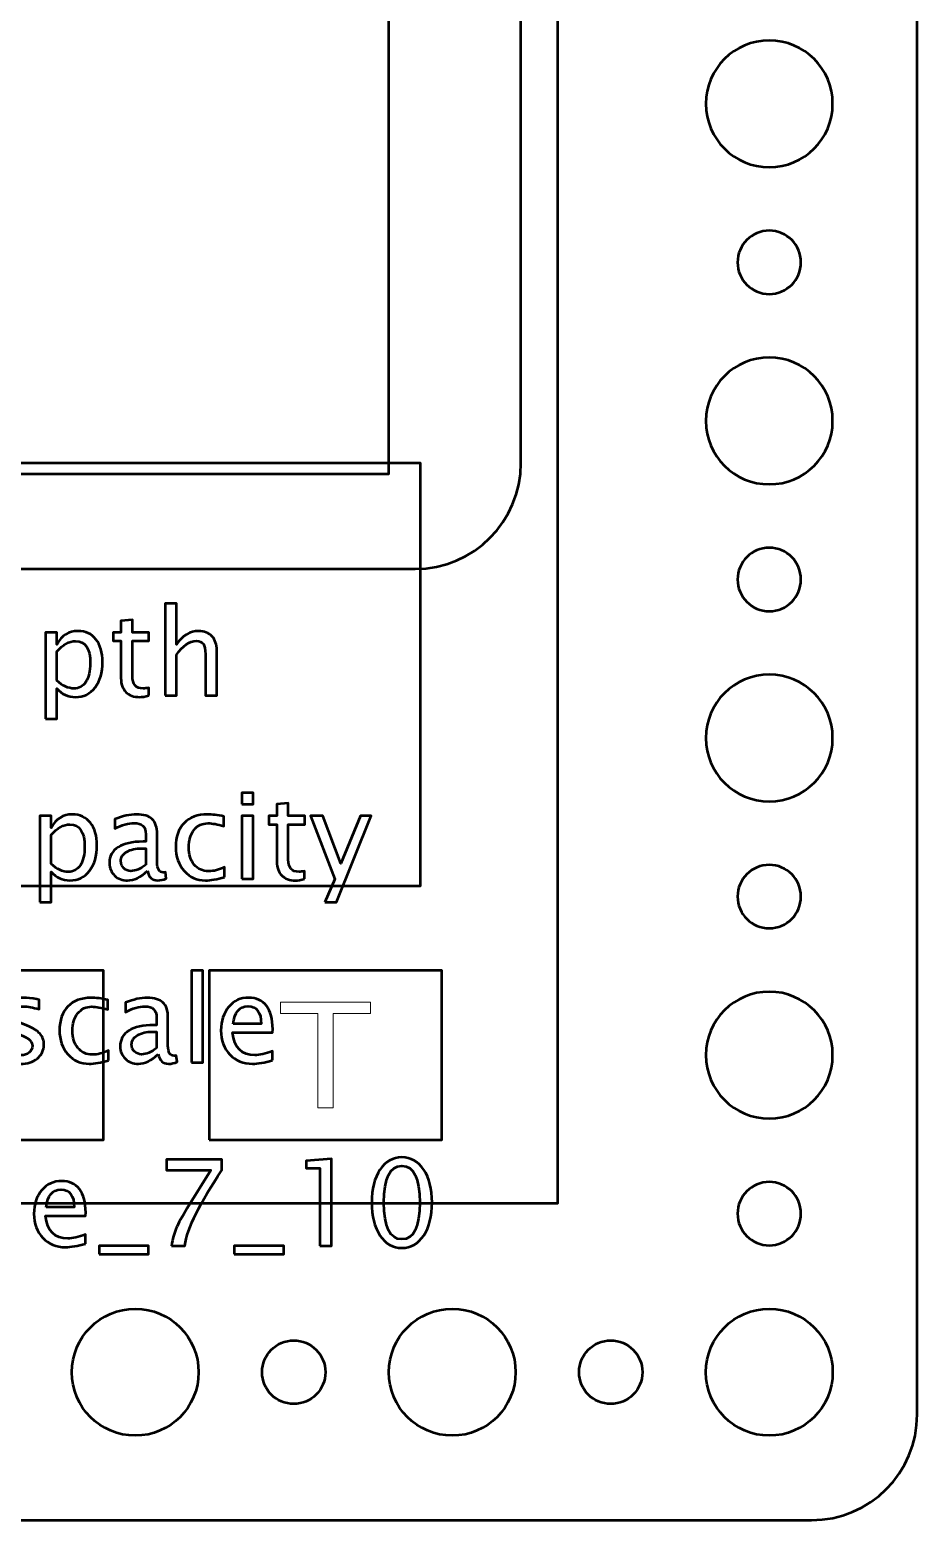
# Model space of a CAD drawing. Header units: centimetres. Extents: x -5.2 to 5.2, y -7.5 to 7.5.
# Drawn here: x 1 to 5.2, y -7.45 to -0.4 of the extents above; entities that cross this region are included whole.
import ezdxf

# ---------------------------------------------------------------- set-up
doc = ezdxf.new("R2010")
doc.units = ezdxf.units.CM
doc.header["$MEASUREMENT"] = 0
doc.layers.add('Layer 1', color=7, linetype='Continuous')

msp = doc.modelspace()

# ---------------------------------------------------------------- linework, layer by layer
at = {"layer": 'Layer 1', "color": 5, "lineweight": 53}
msp.add_lwpolyline([(-3.5, -5.95), (3.5, -5.95), (3.5, 6.05), (-3.5, 6.05), (-3.5, -5.95)], close=True, dxfattribs=at)
at = {"layer": 'Layer 1', "color": 4, "lineweight": 53}
for points in [[(-2.69999, -2.5), (2.70001, -2.5), (2.70001, 3.9), (-2.69999, 3.9), (-2.69999, -2.5)], [(-2.84999, -4.45), (2.85001, -4.45), (2.85001, -2.45), (-2.84999, -2.45), (-2.84999, -4.45)], [(0.25007, -5.65), (1.35007, -5.65), (1.35007, -4.85), (0.25007, -4.85), (0.25007, -5.65)], [(1.85007, -5.65), (2.95007, -5.65), (2.95007, -4.85), (1.85007, -4.85), (1.85007, -5.65)]]:
    msp.add_lwpolyline(points, close=True, dxfattribs=at)
at = {"layer": 'Layer 1', "lineweight": 53}
for centre, major_axis in [((1.50001, -6.75001), (0, 0.30001)), ((3.00001, -6.75001), (0, 0.30001)), ((4.50001, -6.75001), (0, 0.30001)), ((2.25, -6.75), (0, 0.15)), ((3.75, -6.75), (0, 0.15))]:
    msp.add_ellipse(centre, major_axis=major_axis, ratio=1, dxfattribs=at)
for points, knots in [([(-5.2, -6.95), (-5.2, -6.95), (-5.2, 6.95), (-5.2, 6.95), (-5.2, 6.95), (-5.2, 7.22614), (-4.97614, 7.45), (-4.7, 7.45), (-4.7, 7.45), (-4.7, 7.45), (4.7, 7.45), (4.7, 7.45), (4.7, 7.45), (4.97614, 7.45), (5.2, 7.22614), (5.2, 6.95), (5.2, 6.95), (5.2, 6.95), (5.2, -6.95), (5.2, -6.95), (5.2, -6.95), (5.2, -7.22614), (4.97614, -7.45), (4.7, -7.45), (4.7, -7.45), (4.7, -7.45), (-4.7, -7.45), (-4.7, -7.45), (-4.7, -7.45), (-4.97614, -7.45), (-5.2, -7.22614), (-5.2, -6.95)], [0, 0, 0, 0, 0.1111111, 0.1111111, 0.1111111, 0.1111111, 0.2222222, 0.2222222, 0.2222222, 0.2222222, 0.3333333, 0.3333333, 0.3333333, 0.3333333, 0.4444444, 0.4444444, 0.4444444, 0.4444444, 0.5555556, 0.5555556, 0.5555556, 0.5555556, 0.6666667, 0.6666667, 0.6666667, 0.6666667, 0.7777778, 0.7777778, 0.7777778, 0.7777778, 1, 1, 1, 1]), ([(-3.325, -2.45), (-3.325, -2.45), (-3.325, 3.95), (-3.325, 3.95), (-3.325, 3.95), (-3.325, 4.22614), (-3.10114, 4.45), (-2.825, 4.45), (-2.825, 4.45), (-2.825, 4.45), (2.825, 4.45), (2.825, 4.45), (2.825, 4.45), (3.10114, 4.45), (3.325, 4.22614), (3.325, 3.95), (3.325, 3.95), (3.325, 3.95), (3.325, -2.45), (3.325, -2.45), (3.325, -2.45), (3.325, -2.72614), (3.10114, -2.95), (2.825, -2.95), (2.825, -2.95), (2.825, -2.95), (-2.825, -2.95), (-2.825, -2.95), (-2.825, -2.95), (-3.10114, -2.95), (-3.325, -2.72614), (-3.325, -2.45)], [0, 0, 0, 0, 0.1111111, 0.1111111, 0.1111111, 0.1111111, 0.2222222, 0.2222222, 0.2222222, 0.2222222, 0.3333333, 0.3333333, 0.3333333, 0.3333333, 0.4444444, 0.4444444, 0.4444444, 0.4444444, 0.5555556, 0.5555556, 0.5555556, 0.5555556, 0.6666667, 0.6666667, 0.6666667, 0.6666667, 0.7777778, 0.7777778, 0.7777778, 0.7777778, 1, 1, 1, 1]), ([(4.2, -0.75), (4.2, -0.58431), (4.33431, -0.45), (4.5, -0.45), (4.5, -0.45), (4.66569, -0.45), (4.8, -0.58431), (4.8, -0.75), (4.8, -0.75), (4.8, -0.91569), (4.66569, -1.05), (4.5, -1.05), (4.5, -1.05), (4.33431, -1.05), (4.2, -0.91569), (4.2, -0.75)], [0, 0, 0, 0, 0.2, 0.2, 0.2, 0.2, 0.4, 0.4, 0.4, 0.4, 0.6, 0.6, 0.6, 0.6, 1, 1, 1, 1]), ([(4.35, -1.5), (4.35, -1.41716), (4.41716, -1.35), (4.5, -1.35), (4.5, -1.35), (4.58284, -1.35), (4.65, -1.41716), (4.65, -1.5), (4.65, -1.5), (4.65, -1.58284), (4.58284, -1.65), (4.5, -1.65), (4.5, -1.65), (4.41716, -1.65), (4.35, -1.58284), (4.35, -1.5)], [0, 0, 0, 0, 0.2, 0.2, 0.2, 0.2, 0.4, 0.4, 0.4, 0.4, 0.6, 0.6, 0.6, 0.6, 1, 1, 1, 1]), ([(4.2, -2.25), (4.2, -2.08431), (4.33431, -1.95), (4.5, -1.95), (4.5, -1.95), (4.66569, -1.95), (4.8, -2.08431), (4.8, -2.25), (4.8, -2.25), (4.8, -2.41569), (4.66569, -2.55), (4.5, -2.55), (4.5, -2.55), (4.33431, -2.55), (4.2, -2.41569), (4.2, -2.25)], [0, 0, 0, 0, 0.2, 0.2, 0.2, 0.2, 0.4, 0.4, 0.4, 0.4, 0.6, 0.6, 0.6, 0.6, 1, 1, 1, 1]), ([(4.35, -3), (4.35, -2.91716), (4.41716, -2.85), (4.5, -2.85), (4.5, -2.85), (4.58284, -2.85), (4.65, -2.91716), (4.65, -3), (4.65, -3), (4.65, -3.08284), (4.58284, -3.15), (4.5, -3.15), (4.5, -3.15), (4.41716, -3.15), (4.35, -3.08284), (4.35, -3)], [0, 0, 0, 0, 0.2, 0.2, 0.2, 0.2, 0.4, 0.4, 0.4, 0.4, 0.6, 0.6, 0.6, 0.6, 1, 1, 1, 1]), ([(4.2, -3.75), (4.2, -3.58431), (4.33431, -3.45), (4.5, -3.45), (4.5, -3.45), (4.66569, -3.45), (4.8, -3.58431), (4.8, -3.75), (4.8, -3.75), (4.8, -3.91569), (4.66569, -4.05), (4.5, -4.05), (4.5, -4.05), (4.33431, -4.05), (4.2, -3.91569), (4.2, -3.75)], [0, 0, 0, 0, 0.2, 0.2, 0.2, 0.2, 0.4, 0.4, 0.4, 0.4, 0.6, 0.6, 0.6, 0.6, 1, 1, 1, 1]), ([(4.35, -4.5), (4.35, -4.41716), (4.41716, -4.35), (4.5, -4.35), (4.5, -4.35), (4.58284, -4.35), (4.65, -4.41716), (4.65, -4.5), (4.65, -4.5), (4.65, -4.58284), (4.58284, -4.65), (4.5, -4.65), (4.5, -4.65), (4.41716, -4.65), (4.35, -4.58284), (4.35, -4.5)], [0, 0, 0, 0, 0.2, 0.2, 0.2, 0.2, 0.4, 0.4, 0.4, 0.4, 0.6, 0.6, 0.6, 0.6, 1, 1, 1, 1]), ([(4.2, -5.25), (4.2, -5.08431), (4.33431, -4.95), (4.5, -4.95), (4.5, -4.95), (4.66569, -4.95), (4.8, -5.08431), (4.8, -5.25), (4.8, -5.25), (4.8, -5.41569), (4.66569, -5.55), (4.5, -5.55), (4.5, -5.55), (4.33431, -5.55), (4.2, -5.41569), (4.2, -5.25)], [0, 0, 0, 0, 0.2, 0.2, 0.2, 0.2, 0.4, 0.4, 0.4, 0.4, 0.6, 0.6, 0.6, 0.6, 1, 1, 1, 1]), ([(4.35, -6), (4.35, -5.91716), (4.41716, -5.85), (4.5, -5.85), (4.5, -5.85), (4.58284, -5.85), (4.65, -5.91716), (4.65, -6), (4.65, -6), (4.65, -6.08284), (4.58284, -6.15), (4.5, -6.15), (4.5, -6.15), (4.41716, -6.15), (4.35, -6.08284), (4.35, -6)], [0, 0, 0, 0, 0.2, 0.2, 0.2, 0.2, 0.4, 0.4, 0.4, 0.4, 0.6, 0.6, 0.6, 0.6, 1, 1, 1, 1])]:
    msp.add_open_spline(points, degree=3, knots=knots, dxfattribs=at)
at = {"layer": 'Layer 1', "color": 5, "lineweight": 53}
for points, knots in [([(1.64133, -3.5496), (1.64133, -3.5496), (1.64133, -3.11442), (1.64133, -3.11442), (1.64133, -3.11442), (1.64133, -3.11442), (1.69551, -3.11442), (1.69551, -3.11442), (1.69551, -3.11442), (1.69551, -3.11442), (1.69551, -3.30698), (1.69551, -3.30698), (1.69551, -3.30698), (1.7242, -3.26512), (1.75939, -3.24424), (1.80097, -3.24424), (1.80097, -3.24424), (1.82712, -3.24424), (1.84791, -3.25242), (1.86325, -3.26889), (1.86325, -3.26889), (1.87858, -3.28525), (1.88629, -3.30736), (1.88629, -3.33502), (1.88629, -3.33502), (1.88629, -3.33502), (1.88629, -3.5496), (1.88629, -3.5496), (1.88629, -3.5496), (1.88629, -3.5496), (1.83211, -3.5496), (1.83211, -3.5496), (1.83211, -3.5496), (1.83211, -3.5496), (1.83211, -3.3527), (1.83211, -3.3527), (1.83211, -3.3527), (1.83211, -3.3305), (1.82881, -3.3147), (1.82232, -3.30529), (1.82232, -3.30529), (1.81574, -3.29579), (1.80492, -3.29109), (1.78977, -3.29109), (1.78977, -3.29109), (1.75647, -3.29109), (1.72505, -3.31282), (1.69551, -3.35628), (1.69551, -3.35628), (1.69551, -3.35628), (1.69551, -3.5496), (1.69551, -3.5496), (1.69551, -3.5496), (1.69551, -3.5496), (1.64133, -3.5496), (1.64133, -3.5496)], [0, 0, 0, 0, 0.0666667, 0.0666667, 0.0666667, 0.0666667, 0.1333333, 0.1333333, 0.1333333, 0.1333333, 0.2, 0.2, 0.2, 0.2, 0.2666667, 0.2666667, 0.2666667, 0.2666667, 0.3333333, 0.3333333, 0.3333333, 0.3333333, 0.4, 0.4, 0.4, 0.4, 0.4666667, 0.4666667, 0.4666667, 0.4666667, 0.5333333, 0.5333333, 0.5333333, 0.5333333, 0.6, 0.6, 0.6, 0.6, 0.6666667, 0.6666667, 0.6666667, 0.6666667, 0.7333333, 0.7333333, 0.7333333, 0.7333333, 0.8, 0.8, 0.8, 0.8, 0.8666667, 0.8666667, 0.8666667, 0.8666667, 1, 1, 1, 1]), ([(1.564, -3.54951), (1.54725, -3.55412), (1.53267, -3.55637), (1.52035, -3.55637), (1.52035, -3.55637), (1.49269, -3.55637), (1.47115, -3.54847), (1.45572, -3.53267), (1.45572, -3.53267), (1.4402, -3.51686), (1.43248, -3.49494), (1.43248, -3.46682), (1.43248, -3.46682), (1.43248, -3.46682), (1.43248, -3.29109), (1.43248, -3.29109), (1.43248, -3.29109), (1.43248, -3.29109), (1.39504, -3.29109), (1.39504, -3.29109), (1.39504, -3.29109), (1.39504, -3.29109), (1.39504, -3.25045), (1.39504, -3.25045), (1.39504, -3.25045), (1.39504, -3.25045), (1.43248, -3.25045), (1.43248, -3.25045), (1.43248, -3.25045), (1.43248, -3.25045), (1.43248, -3.19635), (1.43248, -3.19635), (1.43248, -3.19635), (1.43248, -3.19635), (1.48667, -3.19118), (1.48667, -3.19118), (1.48667, -3.19118), (1.48667, -3.19118), (1.48667, -3.25045), (1.48667, -3.25045), (1.48667, -3.25045), (1.48667, -3.25045), (1.56513, -3.25045), (1.56513, -3.25045), (1.56513, -3.25045), (1.56513, -3.25045), (1.56513, -3.29109), (1.56513, -3.29109), (1.56513, -3.29109), (1.56513, -3.29109), (1.48667, -3.29109), (1.48667, -3.29109), (1.48667, -3.29109), (1.48667, -3.29109), (1.48667, -3.45703), (1.48667, -3.45703), (1.48667, -3.45703), (1.48667, -3.49617), (1.5037, -3.51573), (1.53766, -3.51573), (1.53766, -3.51573), (1.5449, -3.51573), (1.55365, -3.51451), (1.564, -3.51216), (1.564, -3.51216), (1.564, -3.51216), (1.564, -3.54951), (1.564, -3.54951)], [0, 0, 0, 0, 0.0555556, 0.0555556, 0.0555556, 0.0555556, 0.1111111, 0.1111111, 0.1111111, 0.1111111, 0.1666667, 0.1666667, 0.1666667, 0.1666667, 0.2222222, 0.2222222, 0.2222222, 0.2222222, 0.2777778, 0.2777778, 0.2777778, 0.2777778, 0.3333333, 0.3333333, 0.3333333, 0.3333333, 0.3888889, 0.3888889, 0.3888889, 0.3888889, 0.4444444, 0.4444444, 0.4444444, 0.4444444, 0.5, 0.5, 0.5, 0.5, 0.5555556, 0.5555556, 0.5555556, 0.5555556, 0.6111111, 0.6111111, 0.6111111, 0.6111111, 0.6666667, 0.6666667, 0.6666667, 0.6666667, 0.7222222, 0.7222222, 0.7222222, 0.7222222, 0.7777778, 0.7777778, 0.7777778, 0.7777778, 0.8333333, 0.8333333, 0.8333333, 0.8333333, 0.8888889, 0.8888889, 0.8888889, 0.8888889, 1, 1, 1, 1]), ([(1.075, -3.65854), (1.075, -3.65854), (1.075, -3.25045), (1.075, -3.25045), (1.075, -3.25045), (1.075, -3.25045), (1.12918, -3.25045), (1.12918, -3.25045), (1.12918, -3.25045), (1.12918, -3.25045), (1.12918, -3.30698), (1.12918, -3.30698), (1.12918, -3.30698), (1.15138, -3.26512), (1.18478, -3.24424), (1.22928, -3.24424), (1.22928, -3.24424), (1.26531, -3.24424), (1.29362, -3.25731), (1.31432, -3.28356), (1.31432, -3.28356), (1.33501, -3.30981), (1.34536, -3.34565), (1.34536, -3.39109), (1.34536, -3.39109), (1.34536, -3.44057), (1.3336, -3.48055), (1.31018, -3.51084), (1.31018, -3.51084), (1.28676, -3.54123), (1.2559, -3.55637), (1.21771, -3.55637), (1.21771, -3.55637), (1.18224, -3.55637), (1.1527, -3.54283), (1.12918, -3.51564), (1.12918, -3.51564), (1.12918, -3.51564), (1.12918, -3.65854), (1.12918, -3.65854), (1.12918, -3.65854), (1.12918, -3.65854), (1.075, -3.65854), (1.075, -3.65854)], [0, 0, 0, 0, 0.0833333, 0.0833333, 0.0833333, 0.0833333, 0.1666667, 0.1666667, 0.1666667, 0.1666667, 0.25, 0.25, 0.25, 0.25, 0.3333333, 0.3333333, 0.3333333, 0.3333333, 0.4166667, 0.4166667, 0.4166667, 0.4166667, 0.5, 0.5, 0.5, 0.5, 0.5833333, 0.5833333, 0.5833333, 0.5833333, 0.6666667, 0.6666667, 0.6666667, 0.6666667, 0.75, 0.75, 0.75, 0.75, 0.8333333, 0.8333333, 0.8333333, 0.8333333, 1, 1, 1, 1]), ([(1.12918, -3.47829), (1.15712, -3.50322), (1.18375, -3.51573), (1.20905, -3.51573), (1.20905, -3.51573), (1.23398, -3.51573), (1.25327, -3.50529), (1.26681, -3.4845), (1.26681, -3.4845), (1.28045, -3.46371), (1.28723, -3.43445), (1.28723, -3.39664), (1.28723, -3.39664), (1.28723, -3.32665), (1.26408, -3.29165), (1.2178, -3.29165), (1.2178, -3.29165), (1.18751, -3.29165), (1.15797, -3.30802), (1.12918, -3.34085), (1.12918, -3.34085), (1.12918, -3.34085), (1.12918, -3.47829), (1.12918, -3.47829)], [0, 0, 0, 0, 0.1428571, 0.1428571, 0.1428571, 0.1428571, 0.2857143, 0.2857143, 0.2857143, 0.2857143, 0.4285714, 0.4285714, 0.4285714, 0.4285714, 0.5714286, 0.5714286, 0.5714286, 0.5714286, 0.7142857, 0.7142857, 0.7142857, 0.7142857, 1, 1, 1, 1]), ([(2.0045, -4.06305), (2.0045, -4.06305), (2.0045, -4.00886), (2.0045, -4.00886), (2.0045, -4.00886), (2.0045, -4.00886), (2.05868, -4.00886), (2.05868, -4.00886), (2.05868, -4.00886), (2.05868, -4.00886), (2.05868, -4.06305), (2.05868, -4.06305), (2.05868, -4.06305), (2.05868, -4.06305), (2.0045, -4.06305), (2.0045, -4.06305)], [0, 0, 0, 0, 0.2, 0.2, 0.2, 0.2, 0.4, 0.4, 0.4, 0.4, 0.6, 0.6, 0.6, 0.6, 1, 1, 1, 1]), ([(2.3014, -4.41686), (2.28465, -4.42147), (2.27007, -4.42372), (2.25775, -4.42372), (2.25775, -4.42372), (2.23009, -4.42372), (2.20855, -4.41582), (2.19312, -4.40002), (2.19312, -4.40002), (2.1776, -4.38421), (2.16988, -4.36229), (2.16988, -4.33417), (2.16988, -4.33417), (2.16988, -4.33417), (2.16988, -4.15844), (2.16988, -4.15844), (2.16988, -4.15844), (2.16988, -4.15844), (2.13244, -4.15844), (2.13244, -4.15844), (2.13244, -4.15844), (2.13244, -4.15844), (2.13244, -4.1178), (2.13244, -4.1178), (2.13244, -4.1178), (2.13244, -4.1178), (2.16988, -4.1178), (2.16988, -4.1178), (2.16988, -4.1178), (2.16988, -4.1178), (2.16988, -4.0637), (2.16988, -4.0637), (2.16988, -4.0637), (2.16988, -4.0637), (2.22407, -4.05853), (2.22407, -4.05853), (2.22407, -4.05853), (2.22407, -4.05853), (2.22407, -4.1178), (2.22407, -4.1178), (2.22407, -4.1178), (2.22407, -4.1178), (2.30253, -4.1178), (2.30253, -4.1178), (2.30253, -4.1178), (2.30253, -4.1178), (2.30253, -4.15844), (2.30253, -4.15844), (2.30253, -4.15844), (2.30253, -4.15844), (2.22407, -4.15844), (2.22407, -4.15844), (2.22407, -4.15844), (2.22407, -4.15844), (2.22407, -4.32438), (2.22407, -4.32438), (2.22407, -4.32438), (2.22407, -4.36352), (2.2411, -4.38308), (2.27506, -4.38308), (2.27506, -4.38308), (2.2823, -4.38308), (2.29105, -4.38186), (2.3014, -4.37951), (2.3014, -4.37951), (2.3014, -4.37951), (2.3014, -4.41686), (2.3014, -4.41686)], [0, 0, 0, 0, 0.0555556, 0.0555556, 0.0555556, 0.0555556, 0.1111111, 0.1111111, 0.1111111, 0.1111111, 0.1666667, 0.1666667, 0.1666667, 0.1666667, 0.2222222, 0.2222222, 0.2222222, 0.2222222, 0.2777778, 0.2777778, 0.2777778, 0.2777778, 0.3333333, 0.3333333, 0.3333333, 0.3333333, 0.3888889, 0.3888889, 0.3888889, 0.3888889, 0.4444444, 0.4444444, 0.4444444, 0.4444444, 0.5, 0.5, 0.5, 0.5, 0.5555556, 0.5555556, 0.5555556, 0.5555556, 0.6111111, 0.6111111, 0.6111111, 0.6111111, 0.6666667, 0.6666667, 0.6666667, 0.6666667, 0.7222222, 0.7222222, 0.7222222, 0.7222222, 0.7777778, 0.7777778, 0.7777778, 0.7777778, 0.8333333, 0.8333333, 0.8333333, 0.8333333, 0.8888889, 0.8888889, 0.8888889, 0.8888889, 1, 1, 1, 1]), ([(1.04851, -4.52589), (1.04851, -4.52589), (1.04851, -4.1178), (1.04851, -4.1178), (1.04851, -4.1178), (1.04851, -4.1178), (1.10269, -4.1178), (1.10269, -4.1178), (1.10269, -4.1178), (1.10269, -4.1178), (1.10269, -4.17433), (1.10269, -4.17433), (1.10269, -4.17433), (1.12489, -4.13247), (1.15829, -4.11159), (1.20279, -4.11159), (1.20279, -4.11159), (1.23882, -4.11159), (1.26713, -4.12466), (1.28783, -4.15091), (1.28783, -4.15091), (1.30852, -4.17716), (1.31887, -4.213), (1.31887, -4.25844), (1.31887, -4.25844), (1.31887, -4.30792), (1.30711, -4.3479), (1.28369, -4.37819), (1.28369, -4.37819), (1.26027, -4.40858), (1.22941, -4.42372), (1.19122, -4.42372), (1.19122, -4.42372), (1.15575, -4.42372), (1.12621, -4.41018), (1.10269, -4.38299), (1.10269, -4.38299), (1.10269, -4.38299), (1.10269, -4.52589), (1.10269, -4.52589), (1.10269, -4.52589), (1.10269, -4.52589), (1.04851, -4.52589), (1.04851, -4.52589)], [0, 0, 0, 0, 0.0833333, 0.0833333, 0.0833333, 0.0833333, 0.1666667, 0.1666667, 0.1666667, 0.1666667, 0.25, 0.25, 0.25, 0.25, 0.3333333, 0.3333333, 0.3333333, 0.3333333, 0.4166667, 0.4166667, 0.4166667, 0.4166667, 0.5, 0.5, 0.5, 0.5, 0.5833333, 0.5833333, 0.5833333, 0.5833333, 0.6666667, 0.6666667, 0.6666667, 0.6666667, 0.75, 0.75, 0.75, 0.75, 0.8333333, 0.8333333, 0.8333333, 0.8333333, 1, 1, 1, 1]), ([(1.10269, -4.34564), (1.13063, -4.37057), (1.15726, -4.38308), (1.18256, -4.38308), (1.18256, -4.38308), (1.20749, -4.38308), (1.22678, -4.37264), (1.24032, -4.35185), (1.24032, -4.35185), (1.25396, -4.33106), (1.26074, -4.3018), (1.26074, -4.26399), (1.26074, -4.26399), (1.26074, -4.194), (1.23759, -4.159), (1.19131, -4.159), (1.19131, -4.159), (1.16102, -4.159), (1.13148, -4.17537), (1.10269, -4.2082), (1.10269, -4.2082), (1.10269, -4.2082), (1.10269, -4.34564), (1.10269, -4.34564)], [0, 0, 0, 0, 0.1428571, 0.1428571, 0.1428571, 0.1428571, 0.2857143, 0.2857143, 0.2857143, 0.2857143, 0.4285714, 0.4285714, 0.4285714, 0.4285714, 0.5714286, 0.5714286, 0.5714286, 0.5714286, 0.7142857, 0.7142857, 0.7142857, 0.7142857, 1, 1, 1, 1]), ([(1.55792, -4.37885), (1.52537, -4.40877), (1.49405, -4.42372), (1.46394, -4.42372), (1.46394, -4.42372), (1.4392, -4.42372), (1.4186, -4.41601), (1.40233, -4.40049), (1.40233, -4.40049), (1.38596, -4.38497), (1.37777, -4.3654), (1.37777, -4.34179), (1.37777, -4.34179), (1.37777, -4.30914), (1.39151, -4.28402), (1.41898, -4.26653), (1.41898, -4.26653), (1.44645, -4.24903), (1.48586, -4.24028), (1.53723, -4.24028), (1.53723, -4.24028), (1.53723, -4.24028), (1.54993, -4.24028), (1.54993, -4.24028), (1.54993, -4.24028), (1.54993, -4.24028), (1.54993, -4.20425), (1.54993, -4.20425), (1.54993, -4.20425), (1.54993, -4.16954), (1.53186, -4.15223), (1.49565, -4.15223), (1.49565, -4.15223), (1.46761, -4.15223), (1.43694, -4.16107), (1.40374, -4.17876), (1.40374, -4.17876), (1.40374, -4.17876), (1.40374, -4.13417), (1.40374, -4.13417), (1.40374, -4.13417), (1.44024, -4.11911), (1.47467, -4.11159), (1.50693, -4.11159), (1.50693, -4.11159), (1.54014, -4.11159), (1.5647, -4.11911), (1.58041, -4.13426), (1.58041, -4.13426), (1.59621, -4.14941), (1.60411, -4.17274), (1.60411, -4.20425), (1.60411, -4.20425), (1.60411, -4.20425), (1.60411, -4.33943), (1.60411, -4.33943), (1.60411, -4.33943), (1.60411, -4.37038), (1.61361, -4.38591), (1.63271, -4.38591), (1.63271, -4.38591), (1.63506, -4.38591), (1.63854, -4.38553), (1.64315, -4.38478), (1.64315, -4.38478), (1.64315, -4.38478), (1.64701, -4.41488), (1.64701, -4.41488), (1.64701, -4.41488), (1.63469, -4.42081), (1.62114, -4.42372), (1.60628, -4.42372), (1.60628, -4.42372), (1.58097, -4.42372), (1.56488, -4.40877), (1.55792, -4.37885)], [0, 0, 0, 0, 0.05, 0.05, 0.05, 0.05, 0.1, 0.1, 0.1, 0.1, 0.15, 0.15, 0.15, 0.15, 0.2, 0.2, 0.2, 0.2, 0.25, 0.25, 0.25, 0.25, 0.3, 0.3, 0.3, 0.3, 0.35, 0.35, 0.35, 0.35, 0.4, 0.4, 0.4, 0.4, 0.45, 0.45, 0.45, 0.45, 0.5, 0.5, 0.5, 0.5, 0.55, 0.55, 0.55, 0.55, 0.6, 0.6, 0.6, 0.6, 0.65, 0.65, 0.65, 0.65, 0.7, 0.7, 0.7, 0.7, 0.75, 0.75, 0.75, 0.75, 0.8, 0.8, 0.8, 0.8, 0.85, 0.85, 0.85, 0.85, 0.9, 0.9, 0.9, 0.9, 1, 1, 1, 1]), ([(1.92312, -4.40792), (1.88803, -4.41846), (1.85774, -4.42372), (1.83225, -4.42372), (1.83225, -4.42372), (1.79179, -4.42372), (1.7583, -4.40877), (1.73168, -4.37894), (1.73168, -4.37894), (1.70506, -4.34903), (1.6917, -4.31131), (1.6917, -4.26587), (1.6917, -4.26587), (1.6917, -4.21733), (1.70487, -4.17941), (1.73121, -4.15232), (1.73121, -4.15232), (1.75755, -4.12513), (1.79433, -4.11159), (1.84156, -4.11159), (1.84156, -4.11159), (1.86479, -4.11159), (1.89095, -4.11479), (1.91973, -4.12118), (1.91973, -4.12118), (1.91973, -4.12118), (1.91973, -4.1669), (1.91973, -4.1669), (1.91973, -4.1669), (1.88916, -4.15787), (1.86423, -4.15336), (1.84504, -4.15336), (1.84504, -4.15336), (1.81719, -4.15336), (1.7949, -4.1638), (1.77825, -4.18459), (1.77825, -4.18459), (1.7616, -4.20538), (1.75322, -4.23313), (1.75322, -4.26775), (1.75322, -4.26775), (1.75322, -4.30133), (1.76188, -4.32843), (1.77909, -4.34922), (1.77909, -4.34922), (1.79631, -4.36991), (1.81879, -4.38026), (1.84673, -4.38026), (1.84673, -4.38026), (1.87147, -4.38026), (1.89687, -4.37386), (1.92312, -4.36107), (1.92312, -4.36107), (1.92312, -4.36107), (1.92312, -4.40792), (1.92312, -4.40792)], [0, 0, 0, 0, 0.0666667, 0.0666667, 0.0666667, 0.0666667, 0.1333333, 0.1333333, 0.1333333, 0.1333333, 0.2, 0.2, 0.2, 0.2, 0.2666667, 0.2666667, 0.2666667, 0.2666667, 0.3333333, 0.3333333, 0.3333333, 0.3333333, 0.4, 0.4, 0.4, 0.4, 0.4666667, 0.4666667, 0.4666667, 0.4666667, 0.5333333, 0.5333333, 0.5333333, 0.5333333, 0.6, 0.6, 0.6, 0.6, 0.6666667, 0.6666667, 0.6666667, 0.6666667, 0.7333333, 0.7333333, 0.7333333, 0.7333333, 0.8, 0.8, 0.8, 0.8, 0.8666667, 0.8666667, 0.8666667, 0.8666667, 1, 1, 1, 1]), ([(2.0045, -4.41695), (2.0045, -4.41695), (2.0045, -4.1178), (2.0045, -4.1178), (2.0045, -4.1178), (2.0045, -4.1178), (2.05868, -4.1178), (2.05868, -4.1178), (2.05868, -4.1178), (2.05868, -4.1178), (2.05868, -4.41695), (2.05868, -4.41695), (2.05868, -4.41695), (2.05868, -4.41695), (2.0045, -4.41695), (2.0045, -4.41695)], [0, 0, 0, 0, 0.2, 0.2, 0.2, 0.2, 0.4, 0.4, 0.4, 0.4, 0.6, 0.6, 0.6, 0.6, 1, 1, 1, 1]), ([(2.39641, -4.52589), (2.39641, -4.52589), (2.44495, -4.41733), (2.44495, -4.41733), (2.44495, -4.41733), (2.44495, -4.41733), (2.32906, -4.1178), (2.32906, -4.1178), (2.32906, -4.1178), (2.32906, -4.1178), (2.38719, -4.1178), (2.38719, -4.1178), (2.38719, -4.1178), (2.38719, -4.1178), (2.47336, -4.34433), (2.47336, -4.34433), (2.47336, -4.34433), (2.47336, -4.34433), (2.56527, -4.1178), (2.56527, -4.1178), (2.56527, -4.1178), (2.56527, -4.1178), (2.61636, -4.1178), (2.61636, -4.1178), (2.61636, -4.1178), (2.61636, -4.1178), (2.45286, -4.52589), (2.45286, -4.52589), (2.45286, -4.52589), (2.45286, -4.52589), (2.39641, -4.52589), (2.39641, -4.52589)], [0, 0, 0, 0, 0.1111111, 0.1111111, 0.1111111, 0.1111111, 0.2222222, 0.2222222, 0.2222222, 0.2222222, 0.3333333, 0.3333333, 0.3333333, 0.3333333, 0.4444444, 0.4444444, 0.4444444, 0.4444444, 0.5555556, 0.5555556, 0.5555556, 0.5555556, 0.6666667, 0.6666667, 0.6666667, 0.6666667, 0.7777778, 0.7777778, 0.7777778, 0.7777778, 1, 1, 1, 1]), ([(1.54993, -4.34931), (1.54993, -4.34931), (1.54993, -4.27245), (1.54993, -4.27245), (1.54993, -4.27245), (1.54993, -4.27245), (1.53252, -4.27189), (1.53252, -4.27189), (1.53252, -4.27189), (1.50242, -4.27189), (1.47815, -4.27744), (1.45962, -4.28854), (1.45962, -4.28854), (1.44118, -4.29973), (1.43196, -4.3145), (1.43196, -4.33294), (1.43196, -4.33294), (1.43196, -4.34583), (1.43657, -4.35674), (1.44569, -4.36568), (1.44569, -4.36568), (1.45491, -4.37462), (1.46611, -4.37913), (1.47937, -4.37913), (1.47937, -4.37913), (1.50195, -4.37913), (1.52547, -4.36916), (1.54993, -4.34931)], [0, 0, 0, 0, 0.125, 0.125, 0.125, 0.125, 0.25, 0.25, 0.25, 0.25, 0.375, 0.375, 0.375, 0.375, 0.5, 0.5, 0.5, 0.5, 0.625, 0.625, 0.625, 0.625, 0.75, 0.75, 0.75, 0.75, 1, 1, 1, 1]), ([(1.76631, -5.2843), (1.76631, -5.2843), (1.76631, -4.84912), (1.76631, -4.84912), (1.76631, -4.84912), (1.76631, -4.84912), (1.82049, -4.84912), (1.82049, -4.84912), (1.82049, -4.84912), (1.82049, -4.84912), (1.82049, -5.2843), (1.82049, -5.2843), (1.82049, -5.2843), (1.82049, -5.2843), (1.76631, -5.2843), (1.76631, -5.2843)], [0, 0, 0, 0, 0.2, 0.2, 0.2, 0.2, 0.4, 0.4, 0.4, 0.4, 0.6, 0.6, 0.6, 0.6, 1, 1, 1, 1]), ([(0.86704, -5.27358), (0.86704, -5.27358), (0.86704, -5.2239), (0.86704, -5.2239), (0.86704, -5.2239), (0.90251, -5.24159), (0.93327, -5.25043), (0.95952, -5.25043), (0.95952, -5.25043), (0.97513, -5.25043), (0.98811, -5.2462), (0.99837, -5.23773), (0.99837, -5.23773), (1.00862, -5.22936), (1.0138, -5.21882), (1.0138, -5.20613), (1.0138, -5.20613), (1.0138, -5.18759), (0.9994, -5.17226), (0.97062, -5.16012), (0.97062, -5.16012), (0.97062, -5.16012), (0.93891, -5.14667), (0.93891, -5.14667), (0.93891, -5.14667), (0.89216, -5.12729), (0.86874, -5.09926), (0.86874, -5.06285), (0.86874, -5.06285), (0.86874, -5.03679), (0.87795, -5.01629), (0.89639, -5.00133), (0.89639, -5.00133), (0.91483, -4.98637), (0.94014, -4.97894), (0.97222, -4.97894), (0.97222, -4.97894), (0.98887, -4.97894), (1.00956, -4.9812), (1.03412, -4.98581), (1.03412, -4.98581), (1.03412, -4.98581), (1.0454, -4.98797), (1.0454, -4.98797), (1.0454, -4.98797), (1.0454, -4.98797), (1.0454, -5.03312), (1.0454, -5.03312), (1.0454, -5.03312), (1.01521, -5.02409), (0.99112, -5.01958), (0.97316, -5.01958), (0.97316, -5.01958), (0.95735, -5.01958), (0.94484, -5.02306), (0.93534, -5.02993), (0.93534, -5.02993), (0.92593, -5.03679), (0.92123, -5.04601), (0.92123, -5.05758), (0.92123, -5.05758), (0.92123, -5.07386), (0.9344, -5.08769), (0.96083, -5.09888), (0.96083, -5.09888), (0.96083, -5.09888), (0.98689, -5.10989), (0.98689, -5.10989), (0.98689, -5.10989), (1.01643, -5.12231), (1.03731, -5.13548), (1.04954, -5.1493), (1.04954, -5.1493), (1.06187, -5.16313), (1.06798, -5.18044), (1.06798, -5.20114), (1.06798, -5.20114), (1.06798, -5.22739), (1.05763, -5.24893), (1.03684, -5.26577), (1.03684, -5.26577), (1.01615, -5.28261), (0.98962, -5.29107), (0.95735, -5.29107), (0.95735, -5.29107), (0.93252, -5.29107), (0.90251, -5.28524), (0.86704, -5.27358)], [0, 0, 0, 0, 0.0434783, 0.0434783, 0.0434783, 0.0434783, 0.0869565, 0.0869565, 0.0869565, 0.0869565, 0.1304348, 0.1304348, 0.1304348, 0.1304348, 0.173913, 0.173913, 0.173913, 0.173913, 0.2173913, 0.2173913, 0.2173913, 0.2173913, 0.2608696, 0.2608696, 0.2608696, 0.2608696, 0.3043478, 0.3043478, 0.3043478, 0.3043478, 0.3478261, 0.3478261, 0.3478261, 0.3478261, 0.3913043, 0.3913043, 0.3913043, 0.3913043, 0.4347826, 0.4347826, 0.4347826, 0.4347826, 0.4782609, 0.4782609, 0.4782609, 0.4782609, 0.5217391, 0.5217391, 0.5217391, 0.5217391, 0.5652174, 0.5652174, 0.5652174, 0.5652174, 0.6086957, 0.6086957, 0.6086957, 0.6086957, 0.6521739, 0.6521739, 0.6521739, 0.6521739, 0.6956522, 0.6956522, 0.6956522, 0.6956522, 0.7391304, 0.7391304, 0.7391304, 0.7391304, 0.7826087, 0.7826087, 0.7826087, 0.7826087, 0.826087, 0.826087, 0.826087, 0.826087, 0.8695652, 0.8695652, 0.8695652, 0.8695652, 0.9130435, 0.9130435, 0.9130435, 0.9130435, 1, 1, 1, 1]), ([(1.37325, -5.27527), (1.33816, -5.28581), (1.30787, -5.29107), (1.28238, -5.29107), (1.28238, -5.29107), (1.24192, -5.29107), (1.20843, -5.27612), (1.18181, -5.24629), (1.18181, -5.24629), (1.15519, -5.21638), (1.14183, -5.17866), (1.14183, -5.13322), (1.14183, -5.13322), (1.14183, -5.08468), (1.155, -5.04676), (1.18134, -5.01967), (1.18134, -5.01967), (1.20768, -4.99248), (1.24446, -4.97894), (1.29169, -4.97894), (1.29169, -4.97894), (1.31492, -4.97894), (1.34108, -4.98214), (1.36986, -4.98853), (1.36986, -4.98853), (1.36986, -4.98853), (1.36986, -5.03425), (1.36986, -5.03425), (1.36986, -5.03425), (1.33929, -5.02522), (1.31436, -5.02071), (1.29517, -5.02071), (1.29517, -5.02071), (1.26732, -5.02071), (1.24503, -5.03115), (1.22838, -5.05194), (1.22838, -5.05194), (1.21173, -5.07273), (1.20335, -5.10048), (1.20335, -5.1351), (1.20335, -5.1351), (1.20335, -5.16868), (1.21201, -5.19578), (1.22922, -5.21657), (1.22922, -5.21657), (1.24644, -5.23726), (1.26892, -5.24761), (1.29686, -5.24761), (1.29686, -5.24761), (1.3216, -5.24761), (1.347, -5.24121), (1.37325, -5.22842), (1.37325, -5.22842), (1.37325, -5.22842), (1.37325, -5.27527), (1.37325, -5.27527)], [0, 0, 0, 0, 0.0666667, 0.0666667, 0.0666667, 0.0666667, 0.1333333, 0.1333333, 0.1333333, 0.1333333, 0.2, 0.2, 0.2, 0.2, 0.2666667, 0.2666667, 0.2666667, 0.2666667, 0.3333333, 0.3333333, 0.3333333, 0.3333333, 0.4, 0.4, 0.4, 0.4, 0.4666667, 0.4666667, 0.4666667, 0.4666667, 0.5333333, 0.5333333, 0.5333333, 0.5333333, 0.6, 0.6, 0.6, 0.6, 0.6666667, 0.6666667, 0.6666667, 0.6666667, 0.7333333, 0.7333333, 0.7333333, 0.7333333, 0.8, 0.8, 0.8, 0.8, 0.8666667, 0.8666667, 0.8666667, 0.8666667, 1, 1, 1, 1]), ([(1.60882, -5.2462), (1.57627, -5.27612), (1.54495, -5.29107), (1.51484, -5.29107), (1.51484, -5.29107), (1.4901, -5.29107), (1.4695, -5.28336), (1.45323, -5.26784), (1.45323, -5.26784), (1.43686, -5.25232), (1.42867, -5.23275), (1.42867, -5.20914), (1.42867, -5.20914), (1.42867, -5.17649), (1.44241, -5.15137), (1.46988, -5.13388), (1.46988, -5.13388), (1.49735, -5.11638), (1.53676, -5.10763), (1.58813, -5.10763), (1.58813, -5.10763), (1.58813, -5.10763), (1.60083, -5.10763), (1.60083, -5.10763), (1.60083, -5.10763), (1.60083, -5.10763), (1.60083, -5.0716), (1.60083, -5.0716), (1.60083, -5.0716), (1.60083, -5.03689), (1.58276, -5.01958), (1.54655, -5.01958), (1.54655, -5.01958), (1.51851, -5.01958), (1.48784, -5.02842), (1.45464, -5.04611), (1.45464, -5.04611), (1.45464, -5.04611), (1.45464, -5.00152), (1.45464, -5.00152), (1.45464, -5.00152), (1.49114, -4.98646), (1.52557, -4.97894), (1.55783, -4.97894), (1.55783, -4.97894), (1.59104, -4.97894), (1.6156, -4.98646), (1.63131, -5.00161), (1.63131, -5.00161), (1.64711, -5.01676), (1.65501, -5.04009), (1.65501, -5.0716), (1.65501, -5.0716), (1.65501, -5.0716), (1.65501, -5.20678), (1.65501, -5.20678), (1.65501, -5.20678), (1.65501, -5.23773), (1.66451, -5.25326), (1.68361, -5.25326), (1.68361, -5.25326), (1.68596, -5.25326), (1.68944, -5.25288), (1.69405, -5.25213), (1.69405, -5.25213), (1.69405, -5.25213), (1.69791, -5.28223), (1.69791, -5.28223), (1.69791, -5.28223), (1.68559, -5.28816), (1.67204, -5.29107), (1.65718, -5.29107), (1.65718, -5.29107), (1.63187, -5.29107), (1.61578, -5.27612), (1.60882, -5.2462)], [0, 0, 0, 0, 0.05, 0.05, 0.05, 0.05, 0.1, 0.1, 0.1, 0.1, 0.15, 0.15, 0.15, 0.15, 0.2, 0.2, 0.2, 0.2, 0.25, 0.25, 0.25, 0.25, 0.3, 0.3, 0.3, 0.3, 0.35, 0.35, 0.35, 0.35, 0.4, 0.4, 0.4, 0.4, 0.45, 0.45, 0.45, 0.45, 0.5, 0.5, 0.5, 0.5, 0.55, 0.55, 0.55, 0.55, 0.6, 0.6, 0.6, 0.6, 0.65, 0.65, 0.65, 0.65, 0.7, 0.7, 0.7, 0.7, 0.75, 0.75, 0.75, 0.75, 0.8, 0.8, 0.8, 0.8, 0.85, 0.85, 0.85, 0.85, 0.9, 0.9, 0.9, 0.9, 1, 1, 1, 1]), ([(2.14899, -5.2747), (2.11259, -5.28562), (2.08145, -5.29107), (2.05548, -5.29107), (2.05548, -5.29107), (2.01118, -5.29107), (1.97515, -5.2764), (1.94739, -5.24714), (1.94739, -5.24714), (1.91964, -5.21788), (1.90572, -5.17997), (1.90572, -5.13331), (1.90572, -5.13331), (1.90572, -5.08806), (1.91795, -5.0509), (1.9425, -5.02184), (1.9425, -5.02184), (1.96706, -4.99286), (1.99848, -4.97837), (2.03676, -4.97837), (2.03676, -4.97837), (2.07298, -4.97837), (2.10102, -4.99126), (2.12077, -5.01704), (2.12077, -5.01704), (2.14053, -5.04281), (2.1504, -5.07931), (2.1504, -5.12663), (2.1504, -5.12663), (2.1504, -5.12663), (2.15012, -5.14319), (2.15012, -5.14319), (2.15012, -5.14319), (2.15012, -5.14319), (1.96103, -5.14319), (1.96103, -5.14319), (1.96103, -5.14319), (1.96894, -5.21469), (2.00384, -5.25043), (2.06564, -5.25043), (2.06564, -5.25043), (2.08832, -5.25043), (2.11607, -5.24404), (2.14899, -5.23124), (2.14899, -5.23124), (2.14899, -5.23124), (2.14899, -5.2747), (2.14899, -5.2747)], [0, 0, 0, 0, 0.0769231, 0.0769231, 0.0769231, 0.0769231, 0.1538462, 0.1538462, 0.1538462, 0.1538462, 0.2307692, 0.2307692, 0.2307692, 0.2307692, 0.3076923, 0.3076923, 0.3076923, 0.3076923, 0.3846154, 0.3846154, 0.3846154, 0.3846154, 0.4615385, 0.4615385, 0.4615385, 0.4615385, 0.5384615, 0.5384615, 0.5384615, 0.5384615, 0.6153846, 0.6153846, 0.6153846, 0.6153846, 0.6923077, 0.6923077, 0.6923077, 0.6923077, 0.7692308, 0.7692308, 0.7692308, 0.7692308, 0.8461538, 0.8461538, 0.8461538, 0.8461538, 1, 1, 1, 1]), ([(1.96386, -5.10255), (1.96386, -5.10255), (2.09594, -5.10255), (2.09594, -5.10255), (2.09594, -5.10255), (2.09594, -5.04686), (2.07515, -5.01901), (2.03366, -5.01901), (2.03366, -5.01901), (1.99189, -5.01901), (1.96865, -5.04686), (1.96386, -5.10255)], [0, 0, 0, 0, 0.25, 0.25, 0.25, 0.25, 0.5, 0.5, 0.5, 0.5, 1, 1, 1, 1]), ([(1.60083, -5.21666), (1.60083, -5.21666), (1.60083, -5.1398), (1.60083, -5.1398), (1.60083, -5.1398), (1.60083, -5.1398), (1.58342, -5.13924), (1.58342, -5.13924), (1.58342, -5.13924), (1.55332, -5.13924), (1.52905, -5.14479), (1.51052, -5.15589), (1.51052, -5.15589), (1.49208, -5.16708), (1.48286, -5.18185), (1.48286, -5.20029), (1.48286, -5.20029), (1.48286, -5.21318), (1.48747, -5.22409), (1.49659, -5.23303), (1.49659, -5.23303), (1.50581, -5.24197), (1.51701, -5.24648), (1.53027, -5.24648), (1.53027, -5.24648), (1.55285, -5.24648), (1.57637, -5.23651), (1.60083, -5.21666)], [0, 0, 0, 0, 0.125, 0.125, 0.125, 0.125, 0.25, 0.25, 0.25, 0.25, 0.375, 0.375, 0.375, 0.375, 0.5, 0.5, 0.5, 0.5, 0.625, 0.625, 0.625, 0.625, 0.75, 0.75, 0.75, 0.75, 1, 1, 1, 1]), ([(1.67181, -6.15165), (1.67707, -6.11985), (1.68469, -6.09229), (1.69448, -6.06915), (1.69448, -6.06915), (1.70426, -6.04601), (1.72166, -6.01411), (1.7465, -5.97366), (1.7465, -5.97366), (1.7465, -5.97366), (1.85751, -5.79436), (1.85751, -5.79436), (1.85751, -5.79436), (1.85751, -5.79436), (1.6481, -5.79436), (1.6481, -5.79436), (1.6481, -5.79436), (1.6481, -5.79436), (1.6481, -5.74356), (1.6481, -5.74356), (1.6481, -5.74356), (1.6481, -5.74356), (1.91, -5.74356), (1.91, -5.74356), (1.91, -5.74356), (1.91, -5.74356), (1.91, -5.79436), (1.91, -5.79436), (1.91, -5.79436), (1.80548, -5.94864), (1.74697, -6.06774), (1.73446, -6.15165), (1.73446, -6.15165), (1.73446, -6.15165), (1.67181, -6.15165), (1.67181, -6.15165)], [0, 0, 0, 0, 0.1, 0.1, 0.1, 0.1, 0.2, 0.2, 0.2, 0.2, 0.3, 0.3, 0.3, 0.3, 0.4, 0.4, 0.4, 0.4, 0.5, 0.5, 0.5, 0.5, 0.6, 0.6, 0.6, 0.6, 0.7, 0.7, 0.7, 0.7, 0.8, 0.8, 0.8, 0.8, 1, 1, 1, 1]), ([(2.37417, -6.15165), (2.37417, -6.15165), (2.37417, -5.7842), (2.37417, -5.7842), (2.37417, -5.7842), (2.37417, -5.7842), (2.30926, -5.7842), (2.30926, -5.7842), (2.30926, -5.7842), (2.30926, -5.7842), (2.30926, -5.75033), (2.30926, -5.75033), (2.30926, -5.75033), (2.30926, -5.75033), (2.42836, -5.74017), (2.42836, -5.74017), (2.42836, -5.74017), (2.42836, -5.74017), (2.42836, -6.15165), (2.42836, -6.15165), (2.42836, -6.15165), (2.42836, -6.15165), (2.37417, -6.15165), (2.37417, -6.15165)], [0, 0, 0, 0, 0.1428571, 0.1428571, 0.1428571, 0.1428571, 0.2857143, 0.2857143, 0.2857143, 0.2857143, 0.4285714, 0.4285714, 0.4285714, 0.4285714, 0.5714286, 0.5714286, 0.5714286, 0.5714286, 0.7142857, 0.7142857, 0.7142857, 0.7142857, 1, 1, 1, 1]), ([(2.76157, -6.16181), (2.71877, -6.16181), (2.68424, -6.14215), (2.65809, -6.10292), (2.65809, -6.10292), (2.63185, -6.06369), (2.61877, -6.01195), (2.61877, -5.9476), (2.61877, -5.9476), (2.61877, -5.88326), (2.63185, -5.83152), (2.65809, -5.79229), (2.65809, -5.79229), (2.68424, -5.75306), (2.71877, -5.7334), (2.76157, -5.7334), (2.76157, -5.7334), (2.80456, -5.7334), (2.83909, -5.75297), (2.86524, -5.7921), (2.86524, -5.7921), (2.8913, -5.83124), (2.90438, -5.88307), (2.90438, -5.9476), (2.90438, -5.9476), (2.90438, -6.01195), (2.8913, -6.06369), (2.86524, -6.10292), (2.86524, -6.10292), (2.83909, -6.14215), (2.80456, -6.16181), (2.76157, -6.16181)], [0, 0, 0, 0, 0.1111111, 0.1111111, 0.1111111, 0.1111111, 0.2222222, 0.2222222, 0.2222222, 0.2222222, 0.3333333, 0.3333333, 0.3333333, 0.3333333, 0.4444444, 0.4444444, 0.4444444, 0.4444444, 0.5555556, 0.5555556, 0.5555556, 0.5555556, 0.6666667, 0.6666667, 0.6666667, 0.6666667, 0.7777778, 0.7777778, 0.7777778, 0.7777778, 1, 1, 1, 1]), ([(2.76148, -6.12117), (2.81802, -6.12117), (2.84624, -6.06332), (2.84624, -5.9476), (2.84624, -5.9476), (2.84624, -5.83189), (2.81802, -5.77404), (2.76148, -5.77404), (2.76148, -5.77404), (2.70513, -5.77404), (2.67691, -5.83189), (2.67691, -5.9476), (2.67691, -5.9476), (2.67691, -6.06332), (2.70513, -6.12117), (2.76148, -6.12117)], [0, 0, 0, 0, 0.2, 0.2, 0.2, 0.2, 0.4, 0.4, 0.4, 0.4, 0.6, 0.6, 0.6, 0.6, 1, 1, 1, 1]), ([(1.26417, -6.14205), (1.22777, -6.15297), (1.19663, -6.15842), (1.17066, -6.15842), (1.17066, -6.15842), (1.12636, -6.15842), (1.09033, -6.14375), (1.06257, -6.11449), (1.06257, -6.11449), (1.03482, -6.08523), (1.0209, -6.04732), (1.0209, -6.00066), (1.0209, -6.00066), (1.0209, -5.95541), (1.03313, -5.91825), (1.05768, -5.88919), (1.05768, -5.88919), (1.08224, -5.86021), (1.11366, -5.84572), (1.15194, -5.84572), (1.15194, -5.84572), (1.18816, -5.84572), (1.2162, -5.85861), (1.23595, -5.88439), (1.23595, -5.88439), (1.25571, -5.91016), (1.26558, -5.94666), (1.26558, -5.99398), (1.26558, -5.99398), (1.26558, -5.99398), (1.2653, -6.01054), (1.2653, -6.01054), (1.2653, -6.01054), (1.2653, -6.01054), (1.07621, -6.01054), (1.07621, -6.01054), (1.07621, -6.01054), (1.08412, -6.08204), (1.11902, -6.11778), (1.18082, -6.11778), (1.18082, -6.11778), (1.2035, -6.11778), (1.23125, -6.11139), (1.26417, -6.09859), (1.26417, -6.09859), (1.26417, -6.09859), (1.26417, -6.14205), (1.26417, -6.14205)], [0, 0, 0, 0, 0.0769231, 0.0769231, 0.0769231, 0.0769231, 0.1538462, 0.1538462, 0.1538462, 0.1538462, 0.2307692, 0.2307692, 0.2307692, 0.2307692, 0.3076923, 0.3076923, 0.3076923, 0.3076923, 0.3846154, 0.3846154, 0.3846154, 0.3846154, 0.4615385, 0.4615385, 0.4615385, 0.4615385, 0.5384615, 0.5384615, 0.5384615, 0.5384615, 0.6153846, 0.6153846, 0.6153846, 0.6153846, 0.6923077, 0.6923077, 0.6923077, 0.6923077, 0.7692308, 0.7692308, 0.7692308, 0.7692308, 0.8461538, 0.8461538, 0.8461538, 0.8461538, 1, 1, 1, 1]), ([(1.07904, -5.9699), (1.07904, -5.9699), (1.21112, -5.9699), (1.21112, -5.9699), (1.21112, -5.9699), (1.21112, -5.91421), (1.19033, -5.88636), (1.14884, -5.88636), (1.14884, -5.88636), (1.10707, -5.88636), (1.08383, -5.91421), (1.07904, -5.9699)], [0, 0, 0, 0, 0.25, 0.25, 0.25, 0.25, 0.5, 0.5, 0.5, 0.5, 1, 1, 1, 1]), ([(1.32863, -6.19229), (1.32863, -6.19229), (1.32863, -6.15165), (1.32863, -6.15165), (1.32863, -6.15165), (1.32863, -6.15165), (1.56343, -6.15165), (1.56343, -6.15165), (1.56343, -6.15165), (1.56343, -6.15165), (1.56343, -6.19229), (1.56343, -6.19229), (1.56343, -6.19229), (1.56343, -6.19229), (1.32863, -6.19229), (1.32863, -6.19229)], [0, 0, 0, 0, 0.2, 0.2, 0.2, 0.2, 0.4, 0.4, 0.4, 0.4, 0.6, 0.6, 0.6, 0.6, 1, 1, 1, 1]), ([(1.96777, -6.19229), (1.96777, -6.19229), (1.96777, -6.15165), (1.96777, -6.15165), (1.96777, -6.15165), (1.96777, -6.15165), (2.20257, -6.15165), (2.20257, -6.15165), (2.20257, -6.15165), (2.20257, -6.15165), (2.20257, -6.19229), (2.20257, -6.19229), (2.20257, -6.19229), (2.20257, -6.19229), (1.96777, -6.19229), (1.96777, -6.19229)], [0, 0, 0, 0, 0.2, 0.2, 0.2, 0.2, 0.4, 0.4, 0.4, 0.4, 0.6, 0.6, 0.6, 0.6, 1, 1, 1, 1])]:
    msp.add_open_spline(points, degree=3, knots=knots, dxfattribs=at)
at = {"layer": 'Layer 1', "color": 4, "lineweight": 9}
msp.add_open_spline([(2.3648, -5.5), (2.3648, -5.5), (2.3648, -5.05325), (2.3648, -5.05325), (2.3648, -5.05325), (2.3648, -5.05325), (2.18776, -5.05325), (2.18776, -5.05325), (2.18776, -5.05325), (2.18776, -5.05325), (2.18776, -5), (2.18776, -5), (2.18776, -5), (2.18776, -5), (2.61307, -5), (2.61307, -5), (2.61307, -5), (2.61307, -5), (2.61307, -5.05325), (2.61307, -5.05325), (2.61307, -5.05325), (2.61307, -5.05325), (2.43603, -5.05325), (2.43603, -5.05325), (2.43603, -5.05325), (2.43603, -5.05325), (2.43603, -5.5), (2.43603, -5.5), (2.43603, -5.5), (2.43603, -5.5), (2.3648, -5.5), (2.3648, -5.5)], degree=3, knots=[0, 0, 0, 0, 0.1111111, 0.1111111, 0.1111111, 0.1111111, 0.2222222, 0.2222222, 0.2222222, 0.2222222, 0.3333333, 0.3333333, 0.3333333, 0.3333333, 0.4444444, 0.4444444, 0.4444444, 0.4444444, 0.5555556, 0.5555556, 0.5555556, 0.5555556, 0.6666667, 0.6666667, 0.6666667, 0.6666667, 0.7777778, 0.7777778, 0.7777778, 0.7777778, 1, 1, 1, 1], dxfattribs=at)

doc.saveas('drawing.dxf')
